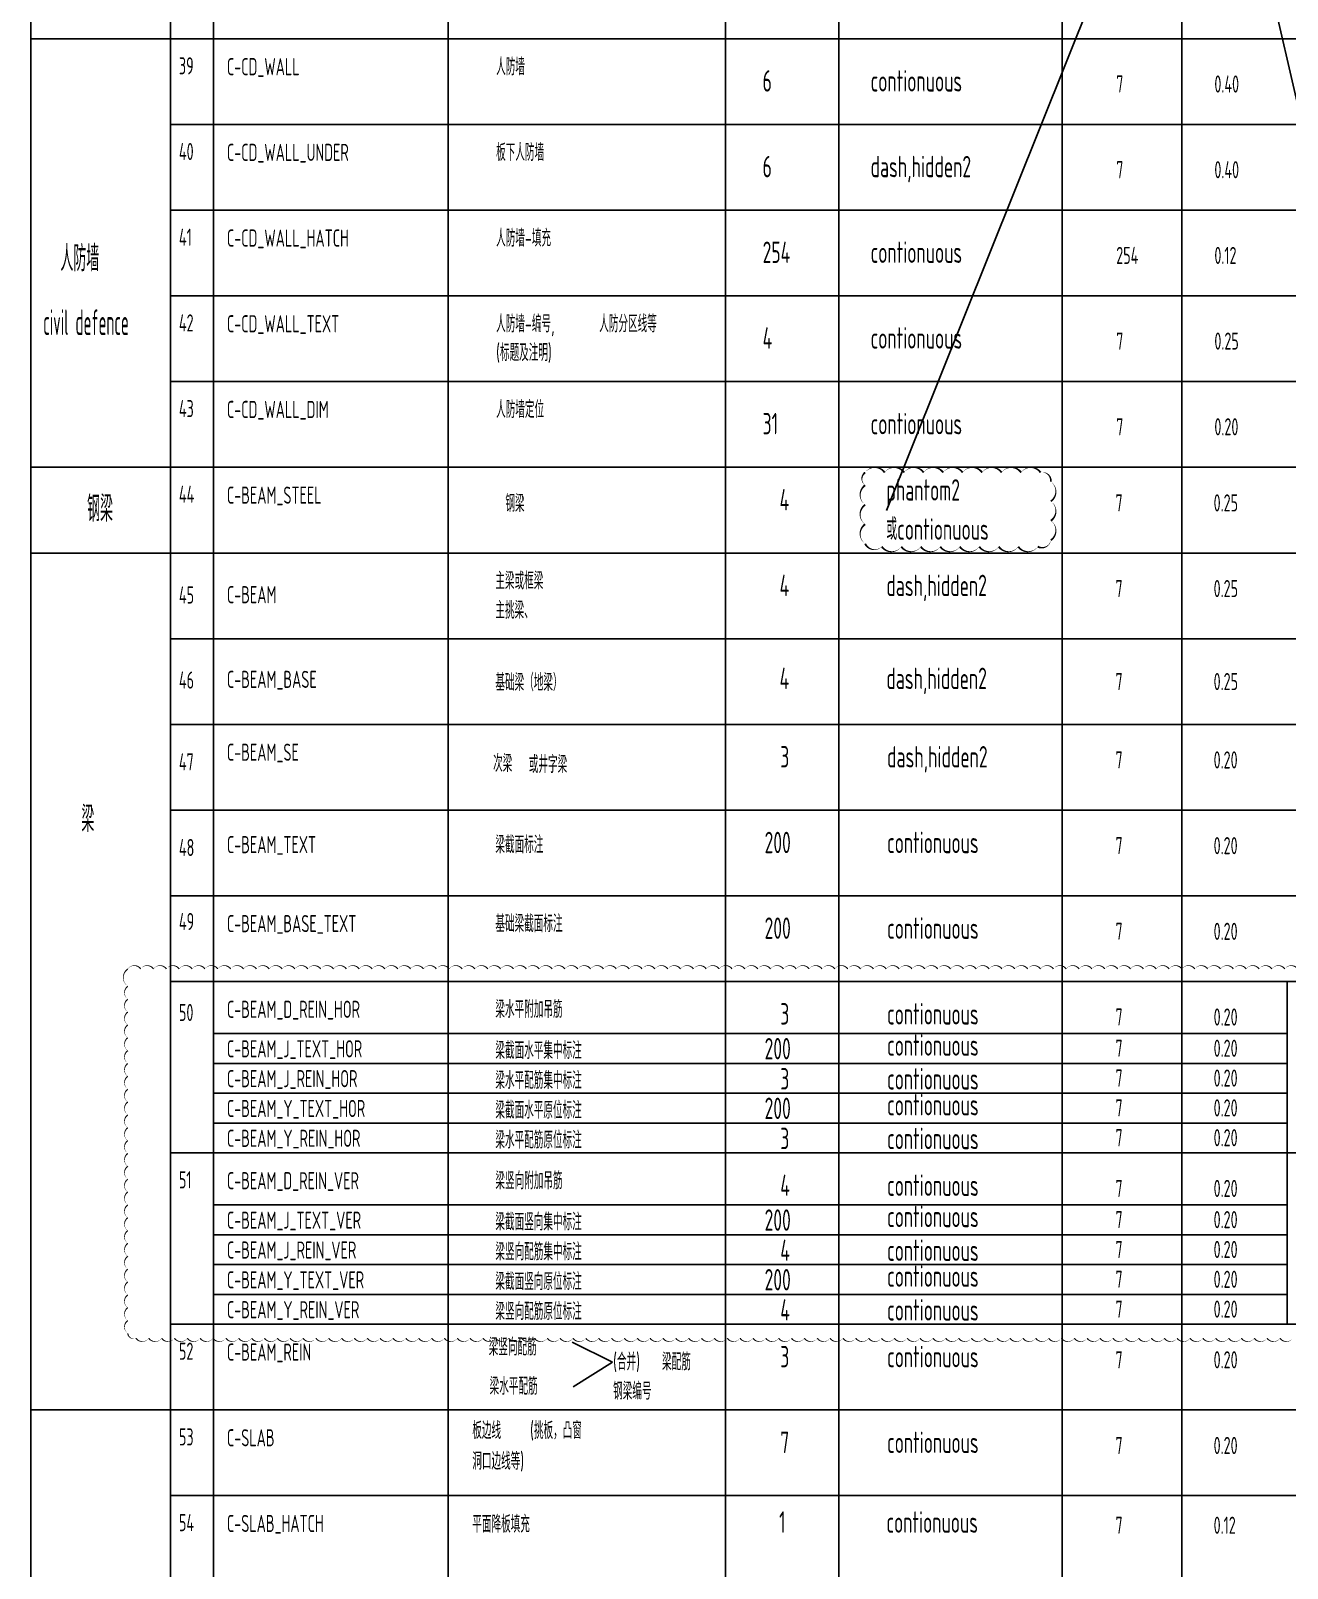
# Model space of a CAD drawing. Extents: x -469675 to 2400000, y -476501 to 2085364.
# Drawn here: x -104317 to -74994, y 70244 to 106128 of the extents above; entities that cross this region are included whole.
import ezdxf

# ---------------------------------------------------------------- set-up
doc = ezdxf.new("R2010")
doc.units = 0
doc.header["$LTSCALE"] = 1000
doc.header["$MEASUREMENT"] = 0
doc.linetypes.add('DASH', pattern=[0.35, 0.25, -0.1])
doc.linetypes.add('PHANTOM2', pattern=[1.25, 0.625, -0.125, 0.125, -0.125, 0.125, -0.125])
doc.layers.get('0').update_dxf_attribs({"linetype": 'CONTINUOUS', "lineweight": 20})
for name, color, linetype in [('C-BEAM', 4, 'DASH'), ('C-BEAM_BASE', 4, 'DASH'), ('C-BEAM_BASE_TEXT', 200, 'CONTINUOUS'), ('C-BEAM_D_REIN_HOR', 3, 'CONTINUOUS'), ('C-BEAM_D_REIN_VER', 3, 'CONTINUOUS'), ('C-BEAM_J_REIN_HOR', 3, 'CONTINUOUS'), ('C-BEAM_J_REIN_VER', 4, 'CONTINUOUS'), ('C-BEAM_J_TEXT_HOR', 200, 'CONTINUOUS'), ('C-BEAM_J_TEXT_VER', 200, 'CONTINUOUS'), ('C-BEAM_REIN', 3, 'CONTINUOUS'), ('C-BEAM_SE', 3, 'DASH'), ('C-BEAM_STEEL', 4, 'PHANTOM2'), ('C-BEAM_TEXT', 200, 'CONTINUOUS'), ('C-BEAM_Y_REIN_HOR', 3, 'CONTINUOUS'), ('C-BEAM_Y_REIN_VER', 4, 'CONTINUOUS'), ('C-BEAM_Y_TEXT_HOR', 200, 'CONTINUOUS'), ('C-BEAM_Y_TEXT_VER', 200, 'CONTINUOUS'), ('C-CD_WALL', 6, 'CONTINUOUS'), ('C-CD_WALL_DIM', 31, 'CONTINUOUS'), ('C-CD_WALL_HATCH', 254, 'CONTINUOUS'), ('C-CD_WALL_TEXT', 4, 'CONTINUOUS'), ('C-CD_WALL_UNDER', 6, 'DASH'), ('C-COLU_TEXT', 4, 'CONTINUOUS'), ('C-PLAN_TEXT', 3, 'CONTINUOUS'), ('C-SLAB', 7, 'CONTINUOUS'), ('C-SLAB_HATCH', 1, 'CONTINUOUS')]:
    doc.layers.add(name, color=color, linetype=linetype)
doc.layers.add('C-注释', color=30, linetype='CONTINUOUS', plot=False)
doc.styles.add('GBSTYLE', font='gbxwxt.shx', dxfattribs={"width": 0.7, "bigfont": 'gbhzfs.shx'})

msp = doc.modelspace()

# ---------------------------------------------------------------- linework, layer by layer
for p in [(-97312.9711, 82027.0486), (-97312.9711, 81330.917), (-97312.9711, 80634.7853), (-97312.9711, 78027.0486), (-97312.9711, 77330.917), (-97312.9711, 76634.7853)]:
    msp.add_point(p)
at = {"layer": 'C-BEAM_REIN'}
for p, q in [((-91678.9126, 75520.473), (-90739.5993, 75050.9505)), ((-90739.5993, 75050.9505), (-91662.5768, 74476.1836))]:
    msp.add_line(p, q, dxfattribs=at)
at = {"layer": 'C-PLAN_TEXT', "color": 1}
for p, q in [((-104317.2739, 107438.6537), (-104317.2739, 21938.6537)), ((-101053.658, 107438.6537), (-101053.658, 18036.5434)), ((-100053.658, 107438.6537), (-100053.658, 17938.6537)), ((-94572.2841, 107438.6537), (-94572.2841, 39938.6537)), ((-88104.5466, 107438.6537), (-88104.5466, 39938.6537)), ((-85458.5478, 107438.6537), (-85458.5478, 39938.6537)), ((-80247.2253, 107438.6537), (-80247.2253, 89938.6537)), ((-80247.2253, 107438.6537), (-80247.2253, 39938.6537)), ((-77452.466, 107438.6537), (-77452.466, 39938.6537)), ((-104317.2739, 105938.6537), (-60170.6947, 105938.6537)), ((-101053.658, 103938.6537), (-60170.6947, 103938.6537)), ((-101053.658, 101938.6537), (-60170.6947, 101938.6537)), ((-101053.658, 99938.6537), (-60170.6947, 99938.6537)), ((-101053.658, 97938.6537), (-68111.4449, 97938.6537)), ((-94572.2841, 97438.6537), (-94572.2841, 89938.6537)), ((-85458.5478, 97438.6537), (-85458.5478, 89938.6537)), ((-77452.466, 97438.6537), (-77452.466, 89938.6537)), ((-104317.2739, 95938.6537), (-104317.2739, 95938.6537)), ((-104317.2739, 95938.6537), (-60170.6947, 95938.6537)), ((-104317.2739, 95938.6537), (-60170.6947, 95938.6537)), ((-104317.2739, 93938.6537), (-64047.3753, 93938.6537)), ((-101053.658, 91938.6537), (-64047.3753, 91938.6537)), ((-101053.658, 89938.6537), (-64047.3753, 89938.6537)), ((-101053.658, 87938.6537), (-60170.6947, 87938.6537)), ((-101053.658, 85938.6537), (-60170.6947, 85938.6537)), ((-101053.658, 83938.6537), (-60170.6947, 83938.6537)), ((-74996.7813, 83938.6537), (-74996.7813, 75938.6537)), ((-100053.658, 82723.1802), (-74996.7813, 82723.1802)), ((-100053.658, 82027.0486), (-74996.7813, 82027.0486)), ((-100053.658, 81330.917), (-74996.7813, 81330.917)), ((-100053.658, 80634.7853), (-74996.7813, 80634.7853)), ((-101053.658, 79938.6537), (-60170.6947, 79938.6537)), ((-100053.658, 78723.1802), (-74996.7813, 78723.1802)), ((-100053.658, 78027.0486), (-74996.7813, 78027.0486)), ((-100053.658, 77330.917), (-74996.7813, 77330.917)), ((-100053.658, 76634.7853), (-74996.7813, 76634.7853)), ((-101053.658, 75938.6537), (-60170.6947, 75938.6537)), ((-104317.2739, 73938.6537), (-60170.6947, 73938.6537)), ((-101053.658, 71938.6537), (-60170.6947, 71938.6537))]:
    msp.add_line(p, q, dxfattribs=at)
at = {"layer": 'C-注释'}
for p, q in [((-84349.2169, 94932.6756), (-76861.2378, 113601.0923)), ((-76861.2378, 113601.0923), (-72492.555, 94560.046))]:
    msp.add_line(p, q, dxfattribs=at)
msp.add_lwpolyline([(-84843.7366, 95817.0925, 0, 45.4858, -0.52056705), (-84388.8783, 95817.0925, 0, 45.4858, -0.52056705), (-83934.02, 95817.0925, 0, 45.4858, -0.52056705), (-83479.1617, 95817.0925, 0, 45.4858, -0.52056705), (-83024.3034, 95817.0925, 0, 45.4858, -0.52056705), (-82569.4451, 95817.0925, 0, 45.4858, -0.52056705), (-82114.5868, 95817.0925, 0, 45.4858, -0.52056705), (-81659.7285, 95817.0925, 0, 45.4858, -0.52056705), (-81204.8702, 95817.0925, 0, 45.4858, -0.52056705), (-80750.0119, 95817.0925, 0, 45.4858, -0.52056705), (-80511.3522, 95600.894, 0, 45.4858, -0.52056705), (-80511.3522, 95146.0357, 0, 45.4858, -0.52056705), (-80511.3522, 94691.1774, 0, 45.4858, -0.52056705), (-80511.3522, 94236.3191, 0, 45.4858, -0.52056705), (-80817.3727, 94087.4813, 0, 45.4858, -0.52056705), (-81272.231, 94087.4813, 0, 45.4858, -0.52056705), (-81727.0893, 94087.4813, 0, 45.4858, -0.52056705), (-82181.9476, 94087.4813, 0, 45.4858, -0.52056705), (-82636.8059, 94087.4813, 0, 45.4858, -0.52056705), (-83091.6642, 94087.4813, 0, 45.4858, -0.52056705), (-83546.5225, 94087.4813, 0, 45.4858, -0.52056705), (-84001.3808, 94087.4813, 0, 45.4858, -0.52056705), (-84456.2391, 94087.4813, 0, 45.4858, -0.52056705), (-84843.7366, 94154.8421, 0, 45.4858, -0.52056705), (-84843.7366, 94609.7004, 0, 45.4858, -0.52056705), (-84843.7366, 95064.5587, 0, 45.4858, -0.52056705), (-84843.7366, 95519.417, 0, 45.4858, -0.52056705)], format="xyseb", close=True, dxfattribs=at)
msp.add_lwpolyline([(-74863.413, 75612.8307, 0, 30, -0.52056705), (-75163.413, 75612.8307, 0, 30, -0.52056705), (-75463.413, 75612.8307, 0, 30, -0.52056705), (-75763.413, 75612.8307, 0, 30, -0.52056705), (-76063.413, 75612.8307, 0, 30, -0.52056705), (-76363.413, 75612.8307, 0, 30, -0.52056705), (-76663.413, 75612.8307, 0, 30, -0.52056705), (-76963.413, 75612.8307, 0, 30, -0.52056705), (-77263.413, 75612.8307, 0, 30, -0.52056705), (-77563.413, 75612.8307, 0, 30, -0.52056705), (-77863.413, 75612.8307, 0, 30, -0.52056705), (-78163.413, 75612.8307, 0, 30, -0.52056705), (-78463.413, 75612.8307, 0, 30, -0.52056705), (-78763.413, 75612.8307, 0, 30, -0.52056705), (-79063.413, 75612.8307, 0, 30, -0.52056705), (-79363.413, 75612.8307, 0, 30, -0.52056705), (-79663.413, 75612.8307, 0, 30, -0.52056705), (-79963.413, 75612.8307, 0, 30, -0.52056705), (-80263.413, 75612.8307, 0, 30, -0.52056705), (-80563.413, 75612.8307, 0, 30, -0.52056705), (-80863.413, 75612.8307, 0, 30, -0.52056705), (-81163.413, 75612.8307, 0, 30, -0.52056705), (-81463.413, 75612.8307, 0, 30, -0.52056705), (-81763.413, 75612.8307, 0, 30, -0.52056705), (-82063.413, 75612.8307, 0, 30, -0.52056705), (-82363.413, 75612.8307, 0, 30, -0.52056705), (-82663.413, 75612.8307, 0, 30, -0.52056705), (-82963.413, 75612.8307, 0, 30, -0.52056705), (-83263.413, 75612.8307, 0, 30, -0.52056705), (-83563.413, 75612.8307, 0, 30, -0.52056705), (-83863.413, 75612.8307, 0, 30, -0.52056705), (-84163.413, 75612.8307, 0, 30, -0.52056705), (-84463.413, 75612.8307, 0, 30, -0.52056705), (-84763.413, 75612.8307, 0, 30, -0.52056705), (-85063.413, 75612.8307, 0, 30, -0.52056705), (-85363.413, 75612.8307, 0, 30, -0.52056705), (-85663.413, 75612.8307, 0, 30, -0.52056705), (-85963.413, 75612.8307, 0, 30, -0.52056705), (-86263.413, 75612.8307, 0, 30, -0.52056705), (-86563.413, 75612.8307, 0, 30, -0.52056705), (-86863.413, 75612.8307, 0, 30, -0.52056705), (-87163.413, 75612.8307, 0, 30, -0.52056705), (-87463.413, 75612.8307, 0, 30, -0.52056705), (-87763.413, 75612.8307, 0, 30, -0.52056705), (-88063.413, 75612.8307, 0, 30, -0.52056705), (-88363.413, 75612.8307, 0, 30, -0.52056705), (-88663.413, 75612.8307, 0, 30, -0.52056705), (-88963.413, 75612.8307, 0, 30, -0.52056705), (-89263.413, 75612.8307, 0, 30, -0.52056705), (-89563.413, 75612.8307, 0, 30, -0.52056705), (-89863.413, 75612.8307, 0, 30, -0.52056705), (-90163.413, 75612.8307, 0, 30, -0.52056705), (-90463.413, 75612.8307, 0, 30, -0.52056705), (-90763.413, 75612.8307, 0, 30, -0.52056705), (-91063.413, 75612.8307, 0, 30, -0.52056705), (-91363.413, 75612.8307, 0, 30, -0.52056705), (-91663.413, 75612.8307, 0, 30, -0.52056705), (-91963.413, 75612.8307, 0, 30, -0.52056705), (-92263.413, 75612.8307, 0, 30, -0.52056705), (-92563.413, 75612.8307, 0, 30, -0.52056705), (-92863.413, 75612.8307, 0, 30, -0.52056705), (-93163.413, 75612.8307, 0, 30, -0.52056705), (-93463.413, 75612.8307, 0, 30, -0.52056705), (-93763.413, 75612.8307, 0, 30, -0.52056705), (-94063.413, 75612.8307, 0, 30, -0.52056705), (-94363.413, 75612.8307, 0, 30, -0.52056705), (-94663.413, 75612.8307, 0, 30, -0.52056705), (-94963.413, 75612.8307, 0, 30, -0.52056705), (-95263.413, 75612.8307, 0, 30, -0.52056705), (-95563.413, 75612.8307, 0, 30, -0.52056705), (-95863.413, 75612.8307, 0, 30, -0.52056705), (-96163.413, 75612.8307, 0, 30, -0.52056705), (-96463.413, 75612.8307, 0, 30, -0.52056705), (-96763.413, 75612.8307, 0, 30, -0.52056705), (-97063.413, 75612.8307, 0, 30, -0.52056705), (-97363.413, 75612.8307, 0, 30, -0.52056705), (-97663.413, 75612.8307, 0, 30, -0.52056705), (-97963.413, 75612.8307, 0, 30, -0.52056705), (-98263.413, 75612.8307, 0, 30, -0.52056705), (-98563.413, 75612.8307, 0, 30, -0.52056705), (-98863.413, 75612.8307, 0, 30, -0.52056705), (-99163.413, 75612.8307, 0, 30, -0.52056705), (-99463.413, 75612.8307, 0, 30, -0.52056705), (-99763.413, 75612.8307, 0, 30, -0.52056705), (-100063.413, 75612.8307, 0, 30, -0.52056705), (-100363.413, 75612.8307, 0, 30, -0.52056705), (-100663.413, 75612.8307, 0, 30, -0.52056705), (-100963.413, 75612.8307, 0, 30, -0.52056705), (-101263.413, 75612.8307, 0, 30, -0.52056705), (-101563.413, 75612.8307, 0, 30, -0.52056705), (-101863.413, 75612.8307, 0, 30, -0.52056705), (-102051.965, 75724.2787, 0, 30, -0.52056705), (-102051.965, 76024.2787, 0, 30, -0.52056705), (-102051.965, 76324.2787, 0, 30, -0.52056705), (-102051.965, 76624.2787, 0, 30, -0.52056705), (-102051.965, 76924.2787, 0, 30, -0.52056705), (-102051.965, 77224.2787, 0, 30, -0.52056705), (-102051.965, 77524.2787, 0, 30, -0.52056705), (-102051.965, 77824.2787, 0, 30, -0.52056705), (-102051.965, 78124.2787, 0, 30, -0.52056705), (-102051.965, 78424.2787, 0, 30, -0.52056705), (-102051.965, 78724.2787, 0, 30, -0.52056705), (-102051.965, 79024.2787, 0, 30, -0.52056705), (-102051.965, 79324.2787, 0, 30, -0.52056705), (-102051.965, 79624.2787, 0, 30, -0.52056705), (-102051.965, 79924.2787, 0, 30, -0.52056705), (-102051.965, 80224.2787, 0, 30, -0.52056705), (-102051.965, 80524.2787, 0, 30, -0.52056705), (-102051.965, 80824.2787, 0, 30, -0.52056705), (-102051.965, 81124.2787, 0, 30, -0.52056705), (-102051.965, 81424.2787, 0, 30, -0.52056705), (-102051.965, 81724.2787, 0, 30, -0.52056705), (-102051.965, 82024.2787, 0, 30, -0.52056705), (-102051.965, 82324.2787, 0, 30, -0.52056705), (-102051.965, 82624.2787, 0, 30, -0.52056705), (-102051.965, 82924.2787, 0, 30, -0.52056705), (-102051.965, 83224.2787, 0, 30, -0.52056705), (-102051.965, 83524.2787, 0, 30, -0.52056705), (-102051.965, 83824.2787, 0, 30, -0.52056705), (-102051.965, 84231.1837, 0, 30, -0.52056705), (-101751.965, 84231.1837, 0, 30, -0.52056705), (-101451.965, 84231.1837, 0, 30, -0.52056705), (-101151.965, 84231.1837, 0, 30, -0.52056705), (-100851.965, 84231.1837, 0, 30, -0.52056705), (-100551.965, 84231.1837, 0, 30, -0.52056705), (-100251.965, 84231.1837, 0, 30, -0.52056705), (-99951.965, 84231.1837, 0, 30, -0.52056705), (-99651.965, 84231.1837, 0, 30, -0.52056705), (-99351.965, 84231.1837, 0, 30, -0.52056705), (-99051.965, 84231.1837, 0, 30, -0.52056705), (-98751.965, 84231.1837, 0, 30, -0.52056705), (-98451.965, 84231.1837, 0, 30, -0.52056705), (-98151.965, 84231.1837, 0, 30, -0.52056705), (-97851.965, 84231.1837, 0, 30, -0.52056705), (-97551.965, 84231.1837, 0, 30, -0.52056705), (-97251.965, 84231.1837, 0, 30, -0.52056705), (-96951.965, 84231.1837, 0, 30, -0.52056705), (-96651.965, 84231.1837, 0, 30, -0.52056705), (-96351.965, 84231.1837, 0, 30, -0.52056705), (-96051.965, 84231.1837, 0, 30, -0.52056705), (-95751.965, 84231.1837, 0, 30, -0.52056705), (-95451.965, 84231.1837, 0, 30, -0.52056705), (-95151.965, 84231.1837, 0, 30, -0.52056705), (-94851.965, 84231.1837, 0, 30, -0.52056705), (-94551.965, 84231.1837, 0, 30, -0.52056705), (-94251.965, 84231.1837, 0, 30, -0.52056705), (-93951.965, 84231.1837, 0, 30, -0.52056705), (-93651.965, 84231.1837, 0, 30, -0.52056705), (-93351.965, 84231.1837, 0, 30, -0.52056705), (-93051.965, 84231.1837, 0, 30, -0.52056705), (-92751.965, 84231.1837, 0, 30, -0.52056705), (-92451.965, 84231.1837, 0, 30, -0.52056705), (-92151.965, 84231.1837, 0, 30, -0.52056705), (-91851.965, 84231.1837, 0, 30, -0.52056705), (-91551.965, 84231.1837, 0, 30, -0.52056705), (-91251.965, 84231.1837, 0, 30, -0.52056705), (-90951.965, 84231.1837, 0, 30, -0.52056705), (-90651.965, 84231.1837, 0, 30, -0.52056705), (-90351.965, 84231.1837, 0, 30, -0.52056705), (-90051.965, 84231.1837, 0, 30, -0.52056705), (-89751.965, 84231.1837, 0, 30, -0.52056705), (-89451.965, 84231.1837, 0, 30, -0.52056705), (-89151.965, 84231.1837, 0, 30, -0.52056705), (-88851.965, 84231.1837, 0, 30, -0.52056705), (-88551.965, 84231.1837, 0, 30, -0.52056705), (-88251.965, 84231.1837, 0, 30, -0.52056705), (-87951.965, 84231.1837, 0, 30, -0.52056705), (-87651.965, 84231.1837, 0, 30, -0.52056705), (-87351.965, 84231.1837, 0, 30, -0.52056705), (-87051.965, 84231.1837, 0, 30, -0.52056705), (-86751.965, 84231.1837, 0, 30, -0.52056705), (-86451.965, 84231.1837, 0, 30, -0.52056705), (-86151.965, 84231.1837, 0, 30, -0.52056705), (-85851.965, 84231.1837, 0, 30, -0.52056705), (-85551.965, 84231.1837, 0, 30, -0.52056705), (-85251.965, 84231.1837, 0, 30, -0.52056705), (-84951.965, 84231.1837, 0, 30, -0.52056705), (-84651.965, 84231.1837, 0, 30, -0.52056705), (-84351.965, 84231.1837, 0, 30, -0.52056705), (-84051.965, 84231.1837, 0, 30, -0.52056705), (-83751.965, 84231.1837, 0, 30, -0.52056705), (-83451.965, 84231.1837, 0, 30, -0.52056705), (-83151.965, 84231.1837, 0, 30, -0.52056705), (-82851.965, 84231.1837, 0, 30, -0.52056705), (-82551.965, 84231.1837, 0, 30, -0.52056705), (-82251.965, 84231.1837, 0, 30, -0.52056705), (-81951.965, 84231.1837, 0, 30, -0.52056705), (-81651.965, 84231.1837, 0, 30, -0.52056705), (-81351.965, 84231.1837, 0, 30, -0.52056705), (-81051.965, 84231.1837, 0, 30, -0.52056705), (-80751.965, 84231.1837, 0, 30, -0.52056705), (-80451.965, 84231.1837, 0, 30, -0.52056705), (-80151.965, 84231.1837, 0, 30, -0.52056705), (-79851.965, 84231.1837, 0, 30, -0.52056705), (-79551.965, 84231.1837, 0, 30, -0.52056705), (-79251.965, 84231.1837, 0, 30, -0.52056705), (-78951.965, 84231.1837, 0, 30, -0.52056705), (-78651.965, 84231.1837, 0, 30, -0.52056705), (-78351.965, 84231.1837, 0, 30, -0.52056705), (-78051.965, 84231.1837, 0, 30, -0.52056705), (-77751.965, 84231.1837, 0, 30, -0.52056705), (-77451.965, 84231.1837, 0, 30, -0.52056705), (-77151.965, 84231.1837, 0, 30, -0.52056705), (-76851.965, 84231.1837, 0, 30, -0.52056705), (-76551.965, 84231.1837, 0, 30, -0.52056705), (-76251.965, 84231.1837, 0, 30, -0.52056705), (-75951.965, 84231.1837, 0, 30, -0.52056705), (-75651.965, 84231.1837, 0, 30, -0.52056705), (-75351.965, 84231.1837, 0, 30, -0.52056705), (-75051.965, 84231.1837, 0, 30, -0.52056705), (-74751.965, 84231.1837, 0, 30, -0.52056705)], format="xyseb", dxfattribs=at)

# ---------------------------------------------------------------- texts
at = {"layer": 'C-BEAM', "color": 3, "style": 'GBSTYLE', "width": 0.7}
for s, p in [('主梁或框梁', (-93474.1203, 93089.1436)), ('7', (-79002.9119, 92908.8384)), ('0.25', (-76712.3428, 92908.8384)), ('C-BEAM', (-99739.0847, 92766.4517)), ('主挑梁、', (-93474.1203, 92403.9857))]:
    msp.add_text(s, height=400, dxfattribs=at).set_placement(p)
at = {"layer": 'C-BEAM', "style": 'GBSTYLE', "width": 0.7}
msp.add_text('4', height=500, dxfattribs=at).set_placement((-86841.8282, 92932.6756))
at = {"layer": 'C-BEAM', "linetype": 'DASH', "style": 'GBSTYLE', "width": 0.7}
msp.add_text('dash,hidden2', height=500, dxfattribs=at).set_placement((-84349.2169, 92932.6756))
at = {"layer": 'C-BEAM_BASE', "color": 3, "style": 'GBSTYLE', "width": 0.7}
for s, p in [('C-BEAM_BASE', (-99739.0847, 90789.7479)), ('基础梁（地梁）', (-93474.1203, 90718.7447)), ('7', (-79002.9119, 90738.8022)), ('0.25', (-76712.3428, 90738.8022))]:
    msp.add_text(s, height=400, dxfattribs=at).set_placement(p)
at = {"layer": 'C-BEAM_BASE', "style": 'GBSTYLE', "width": 0.7}
msp.add_text('4', height=500, dxfattribs=at).set_placement((-86841.8282, 90762.6394))
at = {"layer": 'C-BEAM_BASE', "linetype": 'DASH', "style": 'GBSTYLE', "width": 0.7}
msp.add_text('dash,hidden2', height=500, dxfattribs=at).set_placement((-84349.2169, 90762.6394))
at = {"layer": 'C-BEAM_BASE_TEXT', "color": 3, "style": 'GBSTYLE', "width": 0.7}
for s, p in [('C-BEAM_BASE_TEXT', (-99739.0847, 85089.1436)), ('基础梁截面标注', (-93474.1203, 85089.1436)), ('7', (-79002.9119, 84908.8384)), ('0.20', (-76712.3428, 84908.8384))]:
    msp.add_text(s, height=400, dxfattribs=at).set_placement(p)
at = {"layer": 'C-BEAM_BASE_TEXT', "style": 'GBSTYLE', "width": 0.7}
for s, p in [('200', (-87192.0755, 84932.6756)), ('contionuous', (-84332.5502, 84932.6756))]:
    msp.add_text(s, height=500, dxfattribs=at).set_placement(p)
at = {"layer": 'C-BEAM_D_REIN_HOR', "color": 3, "style": 'GBSTYLE', "width": 0.7}
for s, p in [('C-BEAM_D_REIN_HOR', (-99739.0847, 83089.1436)), ('梁水平附加吊筋', (-93474.1203, 83089.1436)), ('7', (-79002.9119, 82908.8384)), ('梁水平配筋', (-93608.6083, 74291.7133))]:
    msp.add_text(s, height=400, dxfattribs=at).set_placement(p)
at = {"layer": 'C-BEAM_D_REIN_HOR', "style": 'GBSTYLE', "width": 0.7}
for s, height, p in [('3', 500, (-86825.1615, 82932.6756)), ('contionuous', 500, (-84332.5502, 82932.6756)), ('0.20', 400, (-76712.3428, 82908.8384))]:
    msp.add_text(s, height=height, dxfattribs=at).set_placement(p)
at = {"layer": 'C-BEAM_D_REIN_VER', "color": 3, "style": 'GBSTYLE', "width": 0.7}
for s, p in [('C-BEAM_D_REIN_VER', (-99739.0847, 79089.1436)), ('梁竖向附加吊筋', (-93474.1203, 79089.1436)), ('7', (-79002.9119, 78908.8384)), ('梁竖向配筋', (-93629.8475, 75209.1595))]:
    msp.add_text(s, height=400, dxfattribs=at).set_placement(p)
at = {"layer": 'C-BEAM_D_REIN_VER', "style": 'GBSTYLE', "width": 0.7}
for s, height, p in [('4', 500, (-86825.1615, 78932.6756)), ('contionuous', 500, (-84332.5502, 78932.6756)), ('0.20', 400, (-76712.3428, 78908.8384)), ('4', 500, (-86825.1615, 77415.9011)), ('contionuous', 500, (-84332.5502, 77415.9011)), ('4', 500, (-86825.1615, 76023.6378)), ('contionuous', 500, (-84332.5502, 76023.6378))]:
    msp.add_text(s, height=height, dxfattribs=at).set_placement(p)
at = {"layer": 'C-BEAM_J_REIN_HOR', "color": 3, "style": 'GBSTYLE', "width": 0.7}
for s, height, p in [('C-BEAM_J_REIN_HOR', 400, (-99739.0847, 81470.9342)), ('梁水平配筋集中标注', 400, (-93474.1203, 81431.8873)), ('3', 500, (-86825.1615, 81415.9011)), ('contionuous', 500, (-84332.5502, 81415.9011)), ('7', 400, (-79002.9119, 81484.2755)), ('0.20', 400, (-76712.3428, 81484.2755))]:
    msp.add_text(s, height=height, dxfattribs=at).set_placement(p)
at = {"layer": 'C-BEAM_J_REIN_VER', "color": 3, "style": 'GBSTYLE', "width": 0.7}
for s, p in [('C-BEAM_J_REIN_VER', (-99739.0847, 77470.9342)), ('梁竖向配筋集中标注', (-93474.1203, 77431.8873)), ('7', (-79002.9119, 77484.2755)), ('0.20', (-76712.3428, 77484.2755))]:
    msp.add_text(s, height=400, dxfattribs=at).set_placement(p)
at = {"layer": 'C-BEAM_J_TEXT_HOR', "color": 3, "style": 'GBSTYLE', "width": 0.7}
for s, p in [('C-BEAM_J_TEXT_HOR', (-99739.0847, 82167.0658)), ('梁截面水平集中标注', (-93474.1203, 82128.019)), ('7', (-79002.9119, 82180.4072)), ('0.20', (-76712.3428, 82180.4072))]:
    msp.add_text(s, height=400, dxfattribs=at).set_placement(p)
at = {"layer": 'C-BEAM_J_TEXT_HOR', "style": 'GBSTYLE', "width": 0.7}
for s, p in [('200', (-87192.0755, 82119.4207)), ('contionuous', (-84332.5502, 82204.2444))]:
    msp.add_text(s, height=500, dxfattribs=at).set_placement(p)
at = {"layer": 'C-BEAM_J_TEXT_VER', "style": 'GBSTYLE', "width": 0.7}
for s, p in [('200', (-87192.0755, 78119.4207)), ('contionuous', (-84332.5502, 78204.2444))]:
    msp.add_text(s, height=500, dxfattribs=at).set_placement(p)
at = {"layer": 'C-BEAM_J_TEXT_VER', "color": 3, "style": 'GBSTYLE', "width": 0.7}
for s, p in [('C-BEAM_J_TEXT_VER', (-99739.0847, 78167.0658)), ('梁截面竖向集中标注', (-93474.1203, 78128.019)), ('7', (-79002.9119, 78180.4072)), ('0.20', (-76712.3428, 78180.4072))]:
    msp.add_text(s, height=400, dxfattribs=at).set_placement(p)
at = {"layer": 'C-BEAM_REIN', "color": 3, "style": 'GBSTYLE', "width": 0.7}
for s, p in [('C-BEAM_REIN', (-99739.0847, 75089.1436)), ('(合并)', (-90725.9304, 74862.4842)), ('梁配筋', (-89583.9299, 74862.4842)), ('7', (-79002.9119, 74908.8384)), ('钢梁编号', (-90725.9304, 74178.963))]:
    msp.add_text(s, height=400, dxfattribs=at).set_placement(p)
at = {"layer": 'C-BEAM_REIN', "style": 'GBSTYLE', "width": 0.7}
for s, height, p in [('3', 500, (-86825.1615, 74932.6756)), ('contionuous', 500, (-84332.5502, 74932.6756)), ('0.20', 400, (-76712.3428, 74908.8384))]:
    msp.add_text(s, height=height, dxfattribs=at).set_placement(p)
at = {"layer": 'C-BEAM_SE', "color": 3, "style": 'GBSTYLE', "width": 0.7}
for s, p in [('C-BEAM_SE', (-99739.0847, 89089.1436)), ('次梁', (-93527.0116, 88829.1655)), ('或井字梁', (-92693.2404, 88804.2799)), ('7', (-79002.9119, 88908.8384)), ('0.20', (-76712.3428, 88908.8384))]:
    msp.add_text(s, height=400, dxfattribs=at).set_placement(p)
at = {"layer": 'C-BEAM_SE', "style": 'GBSTYLE', "width": 0.7}
for s, p in [('3', (-86825.1615, 88932.6756)), ('dash,hidden2', (-84332.5502, 88932.6756))]:
    msp.add_text(s, height=500, dxfattribs=at).set_placement(p)
at = {"layer": 'C-BEAM_STEEL', "color": 3, "style": 'GBSTYLE', "width": 0.7}
for s, p in [('C-BEAM_STEEL', (-99739.0847, 95089.1436)), ('钢梁', (-93239.4819, 94897.3499)), ('7', (-79002.9119, 94908.8384)), ('0.25', (-76712.3428, 94908.8384))]:
    msp.add_text(s, height=400, dxfattribs=at).set_placement(p)
at = {"layer": 'C-BEAM_STEEL', "style": 'GBSTYLE', "width": 0.7}
for s, p in [('phantom2', (-84349.2169, 95161.337)), ('4', (-86841.8282, 94932.6756)), ('或contionuous', (-84349.2169, 94246.3075))]:
    msp.add_text(s, height=500, dxfattribs=at).set_placement(p)
at = {"layer": 'C-BEAM_TEXT', "color": 3, "style": 'GBSTYLE', "width": 0.7}
for s, p in [('C-BEAM_TEXT', (-99739.0847, 86932.6756)), ('梁截面标注', (-93474.1203, 86932.6756)), ('7', (-79002.9119, 86908.8384)), ('0.20', (-76712.3428, 86908.8384))]:
    msp.add_text(s, height=400, dxfattribs=at).set_placement(p)
at = {"layer": 'C-BEAM_TEXT', "style": 'GBSTYLE', "width": 0.7}
for s, p in [('200', (-87192.0755, 86932.6756)), ('contionuous', (-84332.5502, 86932.6756))]:
    msp.add_text(s, height=500, dxfattribs=at).set_placement(p)
at = {"layer": 'C-BEAM_Y_REIN_HOR', "color": 3, "style": 'GBSTYLE', "width": 0.7}
for s, height, p in [('C-BEAM_Y_REIN_HOR', 400, (-99739.0847, 80078.6709)), ('梁水平配筋原位标注', 400, (-93474.1203, 80039.6241)), ('3', 500, (-86825.1615, 80023.6378)), ('contionuous', 500, (-84332.5502, 80023.6378)), ('7', 400, (-79002.9119, 80092.0123)), ('0.20', 400, (-76712.3428, 80092.0123))]:
    msp.add_text(s, height=height, dxfattribs=at).set_placement(p)
at = {"layer": 'C-BEAM_Y_REIN_VER', "color": 3, "style": 'GBSTYLE', "width": 0.7}
for s, p in [('C-BEAM_Y_REIN_VER', (-99739.0847, 76078.6709)), ('梁竖向配筋原位标注', (-93474.1203, 76039.6241)), ('7', (-79002.9119, 76092.0123)), ('0.20', (-76712.3428, 76092.0123))]:
    msp.add_text(s, height=400, dxfattribs=at).set_placement(p)
at = {"layer": 'C-BEAM_Y_TEXT_HOR', "color": 3, "style": 'GBSTYLE', "width": 0.7}
for s, p in [('C-BEAM_Y_TEXT_HOR', (-99739.0847, 80774.8026)), ('梁截面水平原位标注', (-93474.1203, 80735.7557)), ('7', (-79002.9119, 80788.1439)), ('0.20', (-76712.3428, 80788.1439))]:
    msp.add_text(s, height=400, dxfattribs=at).set_placement(p)
at = {"layer": 'C-BEAM_Y_TEXT_HOR', "style": 'GBSTYLE', "width": 0.7}
for s, p in [('200', (-87192.0755, 80727.1574)), ('contionuous', (-84332.5502, 80811.9811))]:
    msp.add_text(s, height=500, dxfattribs=at).set_placement(p)
at = {"layer": 'C-BEAM_Y_TEXT_VER', "color": 3, "style": 'GBSTYLE', "width": 0.7}
for s, p in [('C-BEAM_Y_TEXT_VER', (-99739.0847, 76774.8026)), ('梁截面竖向原位标注', (-93474.1203, 76735.7557)), ('7', (-79002.9119, 76788.1439)), ('0.20', (-76712.3428, 76788.1439))]:
    msp.add_text(s, height=400, dxfattribs=at).set_placement(p)
at = {"layer": 'C-BEAM_Y_TEXT_VER', "style": 'GBSTYLE', "width": 0.7}
for s, p in [('200', (-87192.0755, 76727.1574)), ('contionuous', (-84332.5502, 76811.9811))]:
    msp.add_text(s, height=500, dxfattribs=at).set_placement(p)
at = {"layer": 'C-CD_WALL', "color": 3, "style": 'GBSTYLE', "width": 0.7}
for s, p in [('人防墙', (-93456.3621, 105089.1436)), ('C-CD_WALL', (-99739.0847, 105089.1436)), ('7', (-78985.1538, 104684.0416)), ('0.40', (-76694.5847, 104684.0416))]:
    msp.add_text(s, height=400, dxfattribs=at).set_placement(p)
at = {"layer": 'C-CD_WALL', "style": 'GBSTYLE', "width": 0.7}
for s, p in [('6', (-87237.5817, 104707.8788)), ('contionuous', (-84717.3042, 104707.8788))]:
    msp.add_text(s, height=500, dxfattribs=at).set_placement(p)
at = {"layer": 'C-CD_WALL_DIM', "color": 3, "style": 'GBSTYLE', "width": 0.7}
for s, p in [('C-CD_WALL_DIM', (-99739.0847, 97089.1436)), ('人防墙定位', (-93456.3621, 97089.1436)), ('7', (-78985.1538, 96684.0416)), ('0.20', (-76694.5847, 96684.0416))]:
    msp.add_text(s, height=400, dxfattribs=at).set_placement(p)
at = {"layer": 'C-CD_WALL_DIM', "style": 'GBSTYLE', "width": 0.7}
for s, p in [('31', (-87237.5817, 96707.8788)), ('contionuous', (-84717.3042, 96707.8788))]:
    msp.add_text(s, height=500, dxfattribs=at).set_placement(p)
at = {"layer": 'C-CD_WALL_HATCH', "color": 3, "style": 'GBSTYLE', "width": 0.7}
for s, p in [('C-CD_WALL_HATCH', (-99739.0847, 101089.1436)), ('人防墙-填充', (-93456.3621, 101089.1436)), ('254', (-78985.1538, 100684.0416)), ('0.12', (-76694.5847, 100684.0416))]:
    msp.add_text(s, height=400, dxfattribs=at).set_placement(p)
at = {"layer": 'C-CD_WALL_HATCH', "style": 'GBSTYLE', "width": 0.7}
for s, p in [('254', (-87237.5817, 100707.8788)), ('contionuous', (-84717.3042, 100707.8788))]:
    msp.add_text(s, height=500, dxfattribs=at).set_placement(p)
at = {"layer": 'C-CD_WALL_TEXT', "color": 3, "style": 'GBSTYLE', "width": 0.7}
for s, p in [('C-CD_WALL_TEXT', (-99739.0847, 99089.1436)), ('人防墙-编号,', (-93456.3621, 99089.1436)), ('人防分区线等', (-91050.3884, 99089.1436)), ('7', (-78985.1538, 98684.0416)), ('0.25', (-76694.5847, 98684.0416))]:
    msp.add_text(s, height=400, dxfattribs=at).set_placement(p)
at = {"layer": 'C-CD_WALL_TEXT', "style": 'GBSTYLE', "width": 0.7}
for s, p in [('4', (-87237.5817, 98707.8788)), ('contionuous', (-84717.3042, 98707.8788))]:
    msp.add_text(s, height=500, dxfattribs=at).set_placement(p)
at = {"layer": 'C-CD_WALL_UNDER', "color": 3, "style": 'GBSTYLE', "width": 0.7}
for s, p in [('C-CD_WALL_UNDER', (-99739.0847, 103089.1436)), ('板下人防墙', (-93456.3621, 103089.1436)), ('7', (-78985.1538, 102684.0416)), ('0.40', (-76694.5847, 102684.0416))]:
    msp.add_text(s, height=400, dxfattribs=at).set_placement(p)
at = {"layer": 'C-CD_WALL_UNDER', "style": 'GBSTYLE', "width": 0.7}
for s, p in [('6', (-87237.5817, 102707.8788)), ('dash,hidden2', (-84717.3042, 102707.8788))]:
    msp.add_text(s, height=500, dxfattribs=at).set_placement(p)
at = {"layer": 'C-COLU_TEXT', "color": 1, "style": 'GBSTYLE', "width": 0.7}
msp.add_text('(标题及注明)', height=400, dxfattribs=at).set_placement((-93456.3621, 98417.1994))
at = {"layer": 'C-PLAN_TEXT', "color": 3, "style": 'GBSTYLE', "width": 0.7}
for s, p in [('39', (-100858.909, 105109.2039)), ('40', (-100858.909, 103109.2039)), ('41', (-100858.909, 101109.2039)), ('42', (-100858.909, 99109.2039)), ('43', (-100858.909, 97109.2039)), ('44', (-100858.909, 95109.2039)), ('45', (-100858.909, 92757.7632)), ('46', (-100858.909, 90773.2136)), ('47', (-100858.909, 88865.657)), ('48', (-100858.909, 86865.657)), ('49', (-100858.909, 85137.7733)), ('50', (-100858.909, 83015.1949)), ('51', (-100858.909, 79109.2039)), ('52', (-100858.909, 75109.2039)), ('53', (-100858.909, 73109.2039)), ('54', (-100858.909, 71109.2039))]:
    msp.add_text(s, height=400, dxfattribs=at).set_placement(p)
at = {"layer": 'C-PLAN_TEXT', "color": 6, "style": 'GBSTYLE', "width": 0.7}
for s, p in [('人防墙', (-103625.535, 100514.6472)), ('钢梁', (-103001.9455, 94672.7147)), ('梁', (-103134.7157, 87430.4736))]:
    msp.add_text(s, height=600, dxfattribs=at).set_placement(p)
at = {"layer": 'C-PLAN_TEXT', "color": 1, "style": 'GBSTYLE', "width": 0.5}
msp.add_text('civil defence', height=600, dxfattribs=at).set_placement((-104025.9518, 99024.6747))
at = {"layer": 'C-SLAB', "color": 3, "style": 'GBSTYLE', "width": 0.7}
for s, p in [('板边线', (-94012.8203, 73260.662)), ('(挑板，凸窗', (-92663.7764, 73260.662)), ('C-SLAB', (-99739.0847, 73089.1436)), ('7', (-79002.9119, 72908.8384)), ('0.20', (-76712.3428, 72908.8384)), ('洞口边线等)', (-94012.8203, 72542.7694))]:
    msp.add_text(s, height=400, dxfattribs=at).set_placement(p)
at = {"layer": 'C-SLAB', "style": 'GBSTYLE', "width": 0.7}
for s, p in [('7', (-86825.1615, 72932.6756)), ('contionuous', (-84332.5502, 72932.6756))]:
    msp.add_text(s, height=500, dxfattribs=at).set_placement(p)
at = {"layer": 'C-SLAB_HATCH', "color": 3, "style": 'GBSTYLE', "width": 0.7}
for s, p in [('C-SLAB_HATCH', (-99739.0847, 71089.1436)), ('平面降板填充', (-94012.8203, 71074.511)), ('7', (-79002.9119, 71047.5418)), ('0.12', (-76712.3428, 71047.5418))]:
    msp.add_text(s, height=400, dxfattribs=at).set_placement(p)
at = {"layer": 'C-SLAB_HATCH', "color": 1, "style": 'GBSTYLE', "width": 0.7}
for s, p in [('1', (-86853.3917, 71071.379)), ('contionuous', (-84347.9075, 71071.379))]:
    msp.add_text(s, height=500, dxfattribs=at).set_placement(p)

doc.saveas('drawing.dxf')
